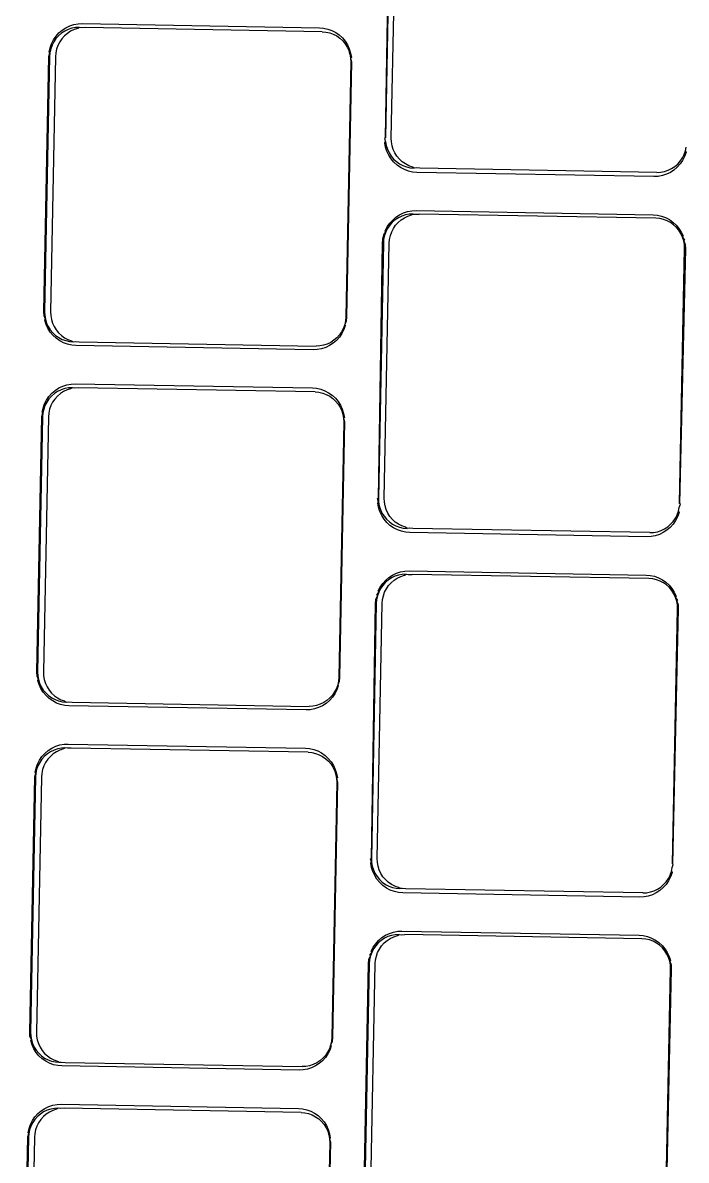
# Model space of a CAD drawing. Header units: millimetres. Extents: x 44692 to 174433, y -26273 to 14445.
# Drawn here: x 148797.2 to 148827.9, y -16441 to -16388.3 of the extents above; entities that cross this region are included whole.
import ezdxf

# ---------------------------------------------------------------- set-up
doc = ezdxf.new("R2010")
doc.units = ezdxf.units.MM
doc.header["$LTSCALE"] = 100
doc.layers.add('Muebles', color=112, linetype='Continuous')

msp = doc.modelspace()

# ---------------------------------------------------------------- linework, layer by layer
at = {"layer": 'Muebles'}
for p, q in [((148814.187, -16381.853), (148813.957, -16393.658)), ((148813.957, -16393.658), (148814.152, -16381.866)), ((148814.23, -16393.663), (148814.46, -16381.858)), ((148798.854, -16388.799), (148799.006, -16388.668)), ((148799.12, -16388.717), (148798.971, -16388.814)), ((148799.006, -16388.668), (148799.174, -16388.559)), ((148799.28, -16388.64), (148799.12, -16388.717)), ((148799.174, -16388.559), (148799.355, -16388.472)), ((148799.393, -16388.722), (148799.244, -16388.819)), ((148799.448, -16388.585), (148799.28, -16388.64)), ((148799.355, -16388.472), (148799.544, -16388.411)), ((148799.553, -16388.645), (148799.393, -16388.722)), ((148799.622, -16388.553), (148799.448, -16388.585)), ((148799.544, -16388.411), (148799.74, -16388.375)), ((148799.721, -16388.59), (148799.553, -16388.645)), ((148799.799, -16388.545), (148799.622, -16388.553)), ((148799.799, -16388.545), (148799.721, -16388.59)), ((148799.74, -16388.375), (148799.934, -16388.365)), ((148799.896, -16388.558), (148799.799, -16388.545)), ((148800.072, -16388.55), (148799.896, -16388.558)), ((148799.934, -16388.365), (148810.905, -16388.559)), ((148811.033, -16388.743), (148800.072, -16388.55)), ((148810.905, -16388.559), (148811.098, -16388.575)), ((148811.098, -16388.575), (148811.292, -16388.618)), ((148811.292, -16388.618), (148811.48, -16388.686)), ((148811.48, -16388.686), (148811.657, -16388.779)), ((148798.513, -16389.296), (148798.605, -16389.116)), ((148798.615, -16389.211), (148798.534, -16389.371)), ((148798.605, -16389.116), (148798.719, -16388.949)), ((148798.716, -16389.063), (148798.615, -16389.211)), ((148798.836, -16388.93), (148798.716, -16389.063)), ((148798.719, -16388.949), (148798.854, -16388.799)), ((148798.888, -16389.216), (148798.807, -16389.375)), ((148798.971, -16388.814), (148798.836, -16388.93)), ((148798.989, -16389.068), (148798.888, -16389.216)), ((148799.109, -16388.935), (148798.989, -16389.068)), ((148799.244, -16388.819), (148799.109, -16388.935)), ((148811.033, -16388.743), (148811.209, -16388.758)), ((148811.209, -16388.758), (148811.382, -16388.796)), ((148811.382, -16388.796), (148811.548, -16388.857)), ((148811.548, -16388.857), (148811.705, -16388.939)), ((148811.657, -16388.779), (148811.82, -16388.894)), ((148811.705, -16388.939), (148811.85, -16389.041)), ((148811.82, -16388.894), (148811.967, -16389.03)), ((148811.85, -16389.041), (148811.981, -16389.162)), ((148811.967, -16389.03), (148812.096, -16389.185)), ((148811.981, -16389.162), (148812.094, -16389.299)), ((148812.096, -16389.185), (148812.204, -16389.356)), ((148798.386, -16389.882), (148798.436, -16389.715)), ((148798.402, -16389.686), (148798.445, -16389.487)), ((148798.436, -16389.715), (148798.402, -16389.686)), ((148798.436, -16389.715), (148798.421, -16389.894)), ((148798.474, -16389.54), (148798.436, -16389.715)), ((148798.445, -16389.487), (148798.513, -16389.296)), ((148798.534, -16389.371), (148798.474, -16389.54)), ((148798.709, -16389.72), (148798.694, -16389.899)), ((148798.747, -16389.544), (148798.709, -16389.72)), ((148798.807, -16389.375), (148798.747, -16389.544)), ((148812.094, -16389.299), (148812.19, -16389.45)), ((148812.19, -16389.45), (148812.265, -16389.613)), ((148812.204, -16389.356), (148812.288, -16389.539)), ((148812.265, -16389.613), (148812.318, -16389.784)), ((148812.288, -16389.539), (148812.349, -16389.733)), ((148812.318, -16389.784), (148812.349, -16389.961)), ((148812.349, -16389.733), (148812.384, -16389.932)), ((148798.156, -16401.699), (148798.386, -16389.882)), ((148798.421, -16389.894), (148798.191, -16401.7)), ((148798.694, -16389.899), (148798.464, -16401.704)), ((148812.358, -16390.14), (148812.127, -16401.945)), ((148812.393, -16390.129), (148812.162, -16401.947)), ((148812.384, -16389.932), (148812.349, -16389.961)), ((148812.349, -16389.961), (148812.358, -16390.14)), ((148812.349, -16389.961), (148812.393, -16390.129)), ((148813.957, -16393.658), (148813.922, -16393.683)), ((148813.922, -16393.683), (148813.965, -16393.838)), ((148813.931, -16393.88), (148813.965, -16393.838)), ((148813.966, -16394.08), (148813.931, -16393.88)), ((148813.965, -16393.838), (148813.996, -16394.014)), ((148814.238, -16393.842), (148814.23, -16393.663)), ((148814.269, -16394.019), (148814.238, -16393.842)), ((148814.026, -16394.274), (148813.966, -16394.08)), ((148813.996, -16394.014), (148814.05, -16394.185)), ((148814.111, -16394.457), (148814.026, -16394.274)), ((148814.05, -16394.185), (148814.125, -16394.348)), ((148814.219, -16394.628), (148814.111, -16394.457)), ((148814.125, -16394.348), (148814.22, -16394.499)), ((148814.22, -16394.499), (148814.334, -16394.636)), ((148814.323, -16394.19), (148814.269, -16394.019)), ((148814.398, -16394.353), (148814.323, -16394.19)), ((148814.493, -16394.504), (148814.398, -16394.353)), ((148814.607, -16394.641), (148814.493, -16394.504)), ((148827.7, -16394.587), (148827.781, -16394.428)), ((148827.801, -16394.517), (148827.709, -16394.697)), ((148827.781, -16394.428), (148827.841, -16394.259)), ((148827.871, -16394.32), (148827.801, -16394.517)), ((148827.841, -16394.259), (148827.879, -16394.083)), ((148827.841, -16394.259), (148827.871, -16394.32)), ((148814.347, -16394.782), (148814.219, -16394.628)), ((148814.334, -16394.636), (148814.465, -16394.757)), ((148814.494, -16394.919), (148814.347, -16394.782)), ((148814.465, -16394.757), (148814.61, -16394.859)), ((148814.658, -16395.034), (148814.494, -16394.919)), ((148814.738, -16394.762), (148814.607, -16394.641)), ((148814.61, -16394.859), (148814.767, -16394.942)), ((148814.835, -16395.127), (148814.658, -16395.034)), ((148814.883, -16394.864), (148814.738, -16394.762)), ((148814.767, -16394.942), (148814.933, -16395.002)), ((148815.04, -16394.946), (148814.883, -16394.864)), ((148814.933, -16395.002), (148815.106, -16395.04)), ((148815.206, -16395.007), (148815.04, -16394.946)), ((148815.106, -16395.04), (148815.282, -16395.055)), ((148815.282, -16395.055), (148815.206, -16395.007)), ((148815.379, -16395.045), (148815.282, -16395.055)), ((148815.555, -16395.06), (148815.379, -16395.045)), ((148827.195, -16395.081), (148827.344, -16394.984)), ((148827.461, -16395.014), (148827.308, -16395.145)), ((148827.344, -16394.984), (148827.479, -16394.868)), ((148827.595, -16394.864), (148827.461, -16395.014)), ((148827.479, -16394.868), (148827.598, -16394.735)), ((148827.709, -16394.697), (148827.595, -16394.864)), ((148827.598, -16394.735), (148827.7, -16394.587)), ((148815.022, -16395.195), (148814.835, -16395.127)), ((148815.217, -16395.238), (148815.022, -16395.195)), ((148815.409, -16395.254), (148815.217, -16395.238)), ((148826.381, -16395.448), (148815.409, -16395.254)), ((148826.516, -16395.253), (148815.555, -16395.06)), ((148826.574, -16395.438), (148826.381, -16395.448)), ((148826.516, -16395.253), (148826.692, -16395.245)), ((148826.77, -16395.402), (148826.574, -16395.438)), ((148826.692, -16395.245), (148826.866, -16395.213)), ((148826.96, -16395.341), (148826.77, -16395.402)), ((148826.866, -16395.213), (148827.035, -16395.158)), ((148827.14, -16395.254), (148826.96, -16395.341)), ((148827.035, -16395.158), (148827.195, -16395.081)), ((148827.308, -16395.145), (148827.14, -16395.254)), ((148814.615, -16397.219), (148814.796, -16397.132)), ((148814.796, -16397.132), (148814.986, -16397.071)), ((148814.986, -16397.071), (148815.182, -16397.035)), ((148815.182, -16397.035), (148815.375, -16397.025)), ((148815.375, -16397.025), (148826.346, -16397.219)), ((148814.046, -16397.776), (148814.16, -16397.609)), ((148814.277, -16397.566), (148814.158, -16397.699)), ((148814.16, -16397.609), (148814.295, -16397.459)), ((148814.412, -16397.45), (148814.277, -16397.566)), ((148814.295, -16397.459), (148814.447, -16397.328)), ((148814.561, -16397.353), (148814.412, -16397.45)), ((148814.431, -16397.704), (148814.55, -16397.571)), ((148814.447, -16397.328), (148814.615, -16397.219)), ((148814.55, -16397.571), (148814.685, -16397.455)), ((148814.721, -16397.277), (148814.561, -16397.353)), ((148814.685, -16397.455), (148814.834, -16397.358)), ((148814.89, -16397.222), (148814.721, -16397.277)), ((148814.834, -16397.358), (148814.994, -16397.281)), ((148815.064, -16397.19), (148814.89, -16397.222)), ((148814.994, -16397.281), (148815.163, -16397.227)), ((148815.241, -16397.181), (148815.064, -16397.19)), ((148815.163, -16397.227), (148815.241, -16397.181)), ((148815.241, -16397.181), (148815.337, -16397.195)), ((148815.337, -16397.195), (148815.514, -16397.186)), ((148826.474, -16397.379), (148815.514, -16397.186)), ((148826.346, -16397.219), (148826.539, -16397.235)), ((148826.65, -16397.394), (148826.474, -16397.379)), ((148826.539, -16397.235), (148826.734, -16397.278)), ((148826.823, -16397.432), (148826.65, -16397.394)), ((148826.734, -16397.278), (148826.921, -16397.346)), ((148826.989, -16397.493), (148826.823, -16397.432)), ((148826.921, -16397.346), (148827.098, -16397.439)), ((148827.146, -16397.575), (148826.989, -16397.493)), ((148827.098, -16397.439), (148827.261, -16397.554)), ((148827.292, -16397.678), (148827.146, -16397.575)), ((148827.261, -16397.554), (148827.409, -16397.69)), ((148827.422, -16397.798), (148827.292, -16397.678)), ((148813.844, -16398.346), (148813.886, -16398.147)), ((148813.915, -16398.176), (148813.877, -16398.351)), ((148813.886, -16398.147), (148813.975, -16398.007)), ((148813.975, -16398.007), (148813.915, -16398.176)), ((148813.954, -16397.956), (148814.046, -16397.776)), ((148813.975, -16398.007), (148813.954, -16397.956)), ((148814.057, -16397.847), (148813.975, -16398.007)), ((148814.158, -16397.699), (148814.057, -16397.847)), ((148814.15, -16398.356), (148814.188, -16398.181)), ((148814.188, -16398.181), (148814.248, -16398.012)), ((148814.248, -16398.012), (148814.33, -16397.852)), ((148814.33, -16397.852), (148814.431, -16397.704)), ((148827.409, -16397.69), (148827.537, -16397.845)), ((148827.536, -16397.935), (148827.422, -16397.798)), ((148827.631, -16398.087), (148827.536, -16397.935)), ((148827.537, -16397.845), (148827.645, -16398.016)), ((148827.706, -16398.249), (148827.631, -16398.087)), ((148827.645, -16398.016), (148827.729, -16398.199)), ((148827.729, -16398.199), (148827.706, -16398.249)), ((148813.862, -16398.531), (148813.632, -16410.336)), ((148813.632, -16410.336), (148813.827, -16398.542)), ((148813.827, -16398.542), (148813.844, -16398.346)), ((148813.877, -16398.351), (148813.862, -16398.531)), ((148813.905, -16410.341), (148814.135, -16398.535)), ((148814.135, -16398.535), (148814.15, -16398.356)), ((148827.76, -16398.42), (148827.706, -16398.249)), ((148827.706, -16398.249), (148827.79, -16398.393)), ((148827.79, -16398.393), (148827.76, -16398.42)), ((148827.791, -16398.597), (148827.76, -16398.42)), ((148827.76, -16398.42), (148827.825, -16398.592)), ((148827.799, -16398.776), (148827.791, -16398.597)), ((148827.825, -16398.592), (148827.834, -16398.789)), ((148827.569, -16410.582), (148827.799, -16398.776)), ((148827.834, -16398.789), (148827.569, -16410.582)), ((148798.164, -16401.896), (148798.156, -16401.699)), ((148798.23, -16402.056), (148798.164, -16401.896)), ((148798.191, -16401.7), (148798.199, -16401.879)), ((148798.199, -16401.879), (148798.23, -16402.056)), ((148798.464, -16401.704), (148798.472, -16401.884)), ((148798.472, -16401.884), (148798.503, -16402.061)), ((148798.199, -16402.096), (148798.23, -16402.056)), ((148798.26, -16402.29), (148798.199, -16402.096)), ((148798.23, -16402.056), (148798.283, -16402.227)), ((148798.345, -16402.473), (148798.26, -16402.29)), ((148798.283, -16402.227), (148798.358, -16402.389)), ((148798.358, -16402.389), (148798.454, -16402.541)), ((148798.503, -16402.061), (148798.556, -16402.232)), ((148798.556, -16402.232), (148798.631, -16402.394)), ((148798.631, -16402.394), (148798.727, -16402.545)), ((148812.074, -16402.3), (148812.014, -16402.469)), ((148812.103, -16402.342), (148812.035, -16402.533)), ((148812.112, -16402.125), (148812.074, -16402.3)), ((148812.146, -16402.143), (148812.074, -16402.3)), ((148812.074, -16402.3), (148812.103, -16402.342)), ((148812.127, -16401.945), (148812.112, -16402.125)), ((148812.162, -16401.947), (148812.146, -16402.143)), ((148798.452, -16402.644), (148798.345, -16402.473)), ((148798.581, -16402.798), (148798.452, -16402.644)), ((148798.454, -16402.541), (148798.568, -16402.678)), ((148798.568, -16402.678), (148798.698, -16402.798)), ((148798.728, -16402.935), (148798.581, -16402.798)), ((148798.698, -16402.798), (148798.843, -16402.901)), ((148798.727, -16402.545), (148798.841, -16402.682)), ((148798.892, -16403.05), (148798.728, -16402.935)), ((148798.841, -16402.682), (148798.971, -16402.803)), ((148798.843, -16402.901), (148799, -16402.983)), ((148798.971, -16402.803), (148799.116, -16402.906)), ((148799.116, -16402.906), (148799.273, -16402.988)), ((148811.713, -16402.91), (148811.577, -16403.026)), ((148811.829, -16402.88), (148811.695, -16403.03)), ((148811.832, -16402.777), (148811.713, -16402.91)), ((148811.943, -16402.713), (148811.829, -16402.88)), ((148811.933, -16402.629), (148811.832, -16402.777)), ((148812.014, -16402.469), (148811.933, -16402.629)), ((148812.035, -16402.533), (148811.943, -16402.713)), ((148799.069, -16403.143), (148798.892, -16403.05)), ((148799, -16402.983), (148799.167, -16403.044)), ((148799.256, -16403.211), (148799.069, -16403.143)), ((148799.167, -16403.044), (148799.339, -16403.082)), ((148799.45, -16403.254), (148799.256, -16403.211)), ((148799.273, -16402.988), (148799.44, -16403.049)), ((148799.339, -16403.082), (148799.515, -16403.097)), ((148799.44, -16403.049), (148799.515, -16403.097)), ((148799.643, -16403.27), (148799.45, -16403.254)), ((148799.515, -16403.097), (148799.612, -16403.087)), ((148799.612, -16403.087), (148799.789, -16403.102)), ((148810.615, -16403.464), (148799.643, -16403.27)), ((148799.789, -16403.102), (148810.749, -16403.295)), ((148810.808, -16403.454), (148810.615, -16403.464)), ((148810.926, -16403.286), (148810.749, -16403.295)), ((148811.004, -16403.418), (148810.808, -16403.454)), ((148811.1, -16403.254), (148810.926, -16403.286)), ((148811.194, -16403.357), (148811.004, -16403.418)), ((148811.268, -16403.199), (148811.1, -16403.254)), ((148811.374, -16403.27), (148811.194, -16403.357)), ((148811.428, -16403.123), (148811.268, -16403.199)), ((148811.542, -16403.161), (148811.374, -16403.27)), ((148811.577, -16403.026), (148811.428, -16403.123)), ((148811.695, -16403.03), (148811.542, -16403.161)), ((148799.219, -16405.087), (148799.415, -16405.051)), ((148799.415, -16405.051), (148799.609, -16405.041)), ((148799.609, -16405.041), (148810.58, -16405.235)), ((148798.394, -16405.625), (148798.529, -16405.475)), ((148798.646, -16405.492), (148798.51, -16405.608)), ((148798.529, -16405.475), (148798.681, -16405.344)), ((148798.795, -16405.395), (148798.646, -16405.492)), ((148798.681, -16405.344), (148798.849, -16405.235)), ((148798.919, -16405.497), (148798.783, -16405.613)), ((148798.955, -16405.318), (148798.795, -16405.395)), ((148798.849, -16405.235), (148799.03, -16405.148)), ((148799.068, -16405.399), (148798.919, -16405.497)), ((148799.123, -16405.263), (148798.955, -16405.318)), ((148799.03, -16405.148), (148799.219, -16405.087)), ((148799.228, -16405.323), (148799.068, -16405.399)), ((148799.297, -16405.231), (148799.123, -16405.263)), ((148799.396, -16405.268), (148799.228, -16405.323)), ((148799.474, -16405.223), (148799.297, -16405.231)), ((148799.474, -16405.223), (148799.396, -16405.268)), ((148799.57, -16405.236), (148799.474, -16405.223)), ((148799.747, -16405.227), (148799.57, -16405.236)), ((148810.708, -16405.421), (148799.747, -16405.227)), ((148810.58, -16405.235), (148810.773, -16405.251)), ((148810.708, -16405.421), (148810.884, -16405.436)), ((148810.773, -16405.251), (148810.967, -16405.294)), ((148810.884, -16405.436), (148811.056, -16405.474)), ((148810.967, -16405.294), (148811.155, -16405.362)), ((148811.056, -16405.474), (148811.223, -16405.534)), ((148811.155, -16405.362), (148811.332, -16405.455)), ((148811.223, -16405.534), (148811.38, -16405.617)), ((148811.332, -16405.455), (148811.495, -16405.57)), ((148811.495, -16405.57), (148811.642, -16405.706)), ((148798.12, -16406.163), (148798.188, -16405.972)), ((148798.209, -16406.048), (148798.149, -16406.217)), ((148798.188, -16405.972), (148798.28, -16405.792)), ((148798.29, -16405.889), (148798.209, -16406.048)), ((148798.28, -16405.792), (148798.394, -16405.625)), ((148798.391, -16405.741), (148798.29, -16405.889)), ((148798.51, -16405.608), (148798.391, -16405.741)), ((148798.482, -16406.053), (148798.422, -16406.222)), ((148798.563, -16405.893), (148798.482, -16406.053)), ((148798.664, -16405.746), (148798.563, -16405.893)), ((148798.783, -16405.613), (148798.664, -16405.746)), ((148811.38, -16405.617), (148811.525, -16405.719)), ((148811.525, -16405.719), (148811.655, -16405.84)), ((148811.642, -16405.706), (148811.771, -16405.861)), ((148811.655, -16405.84), (148811.769, -16405.977)), ((148811.769, -16405.977), (148811.865, -16406.128)), ((148811.771, -16405.861), (148811.879, -16406.032)), ((148811.879, -16406.032), (148811.963, -16406.215)), ((148797.83, -16418.375), (148798.061, -16406.558)), ((148798.096, -16406.572), (148797.865, -16418.377)), ((148798.061, -16406.558), (148798.111, -16406.393)), ((148798.077, -16406.362), (148798.12, -16406.163)), ((148798.111, -16406.393), (148798.077, -16406.362)), ((148798.111, -16406.393), (148798.096, -16406.572)), ((148798.149, -16406.217), (148798.111, -16406.393)), ((148798.369, -16406.577), (148798.139, -16418.382)), ((148798.384, -16406.398), (148798.369, -16406.577)), ((148798.422, -16406.222), (148798.384, -16406.398)), ((148811.865, -16406.128), (148811.94, -16406.291)), ((148811.94, -16406.291), (148811.993, -16406.462)), ((148811.963, -16406.215), (148812.024, -16406.409)), ((148811.993, -16406.462), (148812.024, -16406.638)), ((148812.024, -16406.409), (148812.059, -16406.608)), ((148812.059, -16406.608), (148812.024, -16406.638)), ((148812.024, -16406.638), (148812.032, -16406.818)), ((148812.024, -16406.638), (148812.068, -16406.805)), ((148812.032, -16406.818), (148811.802, -16418.623)), ((148812.068, -16406.805), (148811.837, -16418.622)), ((148813.597, -16410.359), (148813.632, -16410.336)), ((148813.64, -16410.515), (148813.597, -16410.359)), ((148813.606, -16410.556), (148813.64, -16410.515)), ((148813.641, -16410.756), (148813.606, -16410.556)), ((148813.632, -16410.336), (148813.64, -16410.515)), ((148813.64, -16410.515), (148813.671, -16410.692)), ((148813.701, -16410.949), (148813.641, -16410.756)), ((148813.671, -16410.692), (148813.725, -16410.863)), ((148813.913, -16410.52), (148813.905, -16410.341)), ((148813.944, -16410.697), (148813.913, -16410.52)), ((148813.998, -16410.868), (148813.944, -16410.697)), ((148827.516, -16410.936), (148827.554, -16410.761)), ((148827.554, -16410.761), (148827.603, -16410.612)), ((148827.603, -16410.612), (148827.569, -16410.582)), ((148813.786, -16411.133), (148813.701, -16410.949)), ((148813.725, -16410.863), (148813.8, -16411.026)), ((148813.893, -16411.304), (148813.786, -16411.133)), ((148813.8, -16411.026), (148813.895, -16411.177)), ((148814.022, -16411.458), (148813.893, -16411.304)), ((148813.895, -16411.177), (148814.009, -16411.314)), ((148814.073, -16411.031), (148813.998, -16410.868)), ((148814.009, -16411.314), (148814.14, -16411.435)), ((148814.168, -16411.182), (148814.073, -16411.031)), ((148814.282, -16411.319), (148814.168, -16411.182)), ((148814.413, -16411.44), (148814.282, -16411.319)), ((148827.384, -16411.373), (148827.27, -16411.54)), ((148827.273, -16411.413), (148827.375, -16411.265)), ((148827.375, -16411.265), (148827.456, -16411.105)), ((148827.476, -16411.193), (148827.384, -16411.373)), ((148827.456, -16411.105), (148827.516, -16410.936)), ((148827.546, -16410.996), (148827.476, -16411.193)), ((148827.516, -16410.936), (148827.546, -16410.996)), ((148814.169, -16411.595), (148814.022, -16411.458)), ((148814.14, -16411.435), (148814.285, -16411.537)), ((148814.333, -16411.71), (148814.169, -16411.595)), ((148814.285, -16411.537), (148814.442, -16411.619)), ((148814.51, -16411.803), (148814.333, -16411.71)), ((148814.558, -16411.542), (148814.413, -16411.44)), ((148814.442, -16411.619), (148814.608, -16411.68)), ((148814.697, -16411.871), (148814.51, -16411.803)), ((148814.715, -16411.624), (148814.558, -16411.542)), ((148814.608, -16411.68), (148814.781, -16411.718)), ((148814.891, -16411.914), (148814.697, -16411.871)), ((148814.881, -16411.685), (148814.715, -16411.624)), ((148814.781, -16411.718), (148814.957, -16411.733)), ((148814.957, -16411.733), (148814.881, -16411.685)), ((148815.054, -16411.723), (148814.957, -16411.733)), ((148815.23, -16411.738), (148815.054, -16411.723)), ((148826.191, -16411.931), (148815.23, -16411.738)), ((148826.367, -16411.923), (148826.541, -16411.891)), ((148826.541, -16411.891), (148826.71, -16411.836)), ((148826.71, -16411.836), (148826.87, -16411.759)), ((148826.983, -16411.821), (148826.815, -16411.93)), ((148826.87, -16411.759), (148827.019, -16411.662)), ((148827.136, -16411.69), (148826.983, -16411.821)), ((148827.019, -16411.662), (148827.154, -16411.546)), ((148827.27, -16411.54), (148827.136, -16411.69)), ((148827.154, -16411.546), (148827.273, -16411.413)), ((148815.084, -16411.93), (148814.891, -16411.914)), ((148826.056, -16412.124), (148815.084, -16411.93)), ((148826.249, -16412.114), (148826.056, -16412.124)), ((148826.191, -16411.931), (148826.367, -16411.923)), ((148826.445, -16412.078), (148826.249, -16412.114)), ((148826.635, -16412.016), (148826.445, -16412.078)), ((148826.815, -16411.93), (148826.635, -16412.016)), ((148813.97, -16414.135), (148814.122, -16414.004)), ((148814.122, -16414.004), (148814.29, -16413.895)), ((148814.396, -16413.954), (148814.236, -16414.031)), ((148814.29, -16413.895), (148814.471, -16413.808)), ((148814.565, -16413.9), (148814.396, -16413.954)), ((148814.471, -16413.808), (148814.66, -16413.746)), ((148814.509, -16414.036), (148814.669, -16413.959)), ((148814.739, -16413.868), (148814.565, -16413.9)), ((148814.66, -16413.746), (148814.856, -16413.71)), ((148814.669, -16413.959), (148814.838, -16413.904)), ((148814.916, -16413.859), (148814.739, -16413.868)), ((148814.838, -16413.904), (148814.916, -16413.859)), ((148814.856, -16413.71), (148815.05, -16413.701)), ((148814.916, -16413.859), (148815.012, -16413.872)), ((148815.012, -16413.872), (148815.189, -16413.864)), ((148815.05, -16413.701), (148826.021, -16413.895)), ((148826.149, -16414.057), (148815.189, -16413.864)), ((148826.021, -16413.895), (148826.214, -16413.911)), ((148826.214, -16413.911), (148826.409, -16413.954)), ((148826.409, -16413.954), (148826.596, -16414.022)), ((148813.629, -16414.632), (148813.721, -16414.452)), ((148813.732, -16414.525), (148813.65, -16414.685)), ((148813.721, -16414.452), (148813.835, -16414.285)), ((148813.833, -16414.377), (148813.732, -16414.525)), ((148813.952, -16414.244), (148813.833, -16414.377)), ((148813.835, -16414.285), (148813.97, -16414.135)), ((148813.923, -16414.689), (148814.005, -16414.53)), ((148814.087, -16414.128), (148813.952, -16414.244)), ((148814.005, -16414.53), (148814.106, -16414.382)), ((148814.236, -16414.031), (148814.087, -16414.128)), ((148814.106, -16414.382), (148814.225, -16414.249)), ((148814.225, -16414.249), (148814.36, -16414.133)), ((148814.36, -16414.133), (148814.509, -16414.036)), ((148826.325, -16414.072), (148826.149, -16414.057)), ((148826.498, -16414.11), (148826.325, -16414.072)), ((148826.664, -16414.171), (148826.498, -16414.11)), ((148826.596, -16414.022), (148826.773, -16414.115)), ((148826.821, -16414.253), (148826.664, -16414.171)), ((148826.773, -16414.115), (148826.936, -16414.23)), ((148826.966, -16414.355), (148826.821, -16414.253)), ((148826.936, -16414.23), (148827.083, -16414.366)), ((148827.097, -16414.476), (148826.966, -16414.355)), ((148827.083, -16414.366), (148827.212, -16414.521)), ((148827.211, -16414.613), (148827.097, -16414.476)), ((148827.212, -16414.521), (148827.32, -16414.692)), ((148813.502, -16415.218), (148813.518, -16415.022)), ((148813.518, -16415.022), (148813.59, -16414.854)), ((148813.552, -16415.029), (148813.537, -16415.208)), ((148813.59, -16414.854), (148813.552, -16415.029)), ((148813.561, -16414.823), (148813.65, -16414.685)), ((148813.59, -16414.854), (148813.561, -16414.823)), ((148813.65, -16414.685), (148813.59, -16414.854)), ((148813.65, -16414.685), (148813.629, -16414.632)), ((148813.81, -16415.213), (148813.825, -16415.034)), ((148813.825, -16415.034), (148813.863, -16414.858)), ((148813.863, -16414.858), (148813.923, -16414.689)), ((148827.306, -16414.764), (148827.211, -16414.613)), ((148827.381, -16414.927), (148827.306, -16414.764)), ((148827.32, -16414.692), (148827.404, -16414.875)), ((148827.404, -16414.875), (148827.381, -16414.927)), ((148827.435, -16415.098), (148827.381, -16414.927)), ((148827.381, -16414.927), (148827.465, -16415.068)), ((148813.537, -16415.208), (148813.307, -16427.014)), ((148813.307, -16427.014), (148813.502, -16415.218)), ((148813.58, -16427.018), (148813.81, -16415.213)), ((148827.244, -16427.26), (148827.474, -16415.454)), ((148827.509, -16415.465), (148827.244, -16427.26)), ((148827.465, -16415.068), (148827.435, -16415.098)), ((148827.466, -16415.275), (148827.435, -16415.098)), ((148827.435, -16415.098), (148827.5, -16415.268)), ((148827.474, -16415.454), (148827.466, -16415.275)), ((148827.5, -16415.268), (148827.509, -16415.465)), ((148797.839, -16418.572), (148797.83, -16418.375)), ((148797.905, -16418.734), (148797.839, -16418.572)), ((148797.865, -16418.377), (148797.874, -16418.557)), ((148797.874, -16418.557), (148797.905, -16418.734)), ((148797.874, -16418.772), (148797.905, -16418.734)), ((148797.905, -16418.734), (148797.958, -16418.905)), ((148798.139, -16418.382), (148798.147, -16418.562)), ((148798.147, -16418.562), (148798.178, -16418.738)), ((148798.178, -16418.738), (148798.231, -16418.91)), ((148811.802, -16418.623), (148811.787, -16418.802)), ((148811.837, -16418.622), (148811.821, -16418.819)), ((148797.935, -16418.966), (148797.874, -16418.772)), ((148798.02, -16419.149), (148797.935, -16418.966)), ((148797.958, -16418.905), (148798.033, -16419.067)), ((148798.127, -16419.32), (148798.02, -16419.149)), ((148798.033, -16419.067), (148798.129, -16419.218)), ((148798.129, -16419.218), (148798.242, -16419.355)), ((148798.231, -16418.91), (148798.306, -16419.072)), ((148798.306, -16419.072), (148798.402, -16419.223)), ((148798.402, -16419.223), (148798.515, -16419.36)), ((148811.689, -16419.147), (148811.608, -16419.307)), ((148811.71, -16419.209), (148811.618, -16419.389)), ((148811.749, -16418.978), (148811.689, -16419.147)), ((148811.778, -16419.017), (148811.71, -16419.209)), ((148811.787, -16418.802), (148811.749, -16418.978)), ((148811.821, -16418.819), (148811.749, -16418.978)), ((148811.749, -16418.978), (148811.778, -16419.017)), ((148798.256, -16419.474), (148798.127, -16419.32)), ((148798.242, -16419.355), (148798.373, -16419.476)), ((148798.403, -16419.611), (148798.256, -16419.474)), ((148798.373, -16419.476), (148798.518, -16419.579)), ((148798.567, -16419.726), (148798.403, -16419.611)), ((148798.515, -16419.36), (148798.646, -16419.481)), ((148798.518, -16419.579), (148798.675, -16419.661)), ((148798.744, -16419.819), (148798.567, -16419.726)), ((148798.646, -16419.481), (148798.791, -16419.583)), ((148798.675, -16419.661), (148798.841, -16419.722)), ((148798.791, -16419.583), (148798.948, -16419.666)), ((148798.841, -16419.722), (148799.014, -16419.76)), ((148798.948, -16419.666), (148799.115, -16419.726)), ((148799.014, -16419.76), (148799.19, -16419.774)), ((148799.115, -16419.726), (148799.19, -16419.774)), ((148799.19, -16419.774), (148799.287, -16419.764)), ((148799.287, -16419.764), (148799.463, -16419.779)), ((148799.463, -16419.779), (148810.424, -16419.973)), ((148811.103, -16419.801), (148810.943, -16419.877)), ((148811.252, -16419.703), (148811.103, -16419.801)), ((148811.369, -16419.706), (148811.217, -16419.837)), ((148811.387, -16419.587), (148811.252, -16419.703)), ((148811.504, -16419.556), (148811.369, -16419.706)), ((148811.507, -16419.454), (148811.387, -16419.587)), ((148811.618, -16419.389), (148811.504, -16419.556)), ((148811.608, -16419.307), (148811.507, -16419.454)), ((148798.931, -16419.887), (148798.744, -16419.819)), ((148799.125, -16419.93), (148798.931, -16419.887)), ((148799.318, -16419.946), (148799.125, -16419.93)), ((148810.29, -16420.14), (148799.318, -16419.946)), ((148810.483, -16420.13), (148810.29, -16420.14)), ((148810.601, -16419.964), (148810.424, -16419.973)), ((148810.679, -16420.094), (148810.483, -16420.13)), ((148810.775, -16419.932), (148810.601, -16419.964)), ((148810.869, -16420.032), (148810.679, -16420.094)), ((148810.943, -16419.877), (148810.775, -16419.932)), ((148811.049, -16419.946), (148810.869, -16420.032)), ((148811.217, -16419.837), (148811.049, -16419.946)), ((148798.356, -16422.02), (148798.524, -16421.911)), ((148798.524, -16421.911), (148798.704, -16421.824)), ((148798.704, -16421.824), (148798.894, -16421.762)), ((148798.972, -16421.909), (148798.798, -16421.941)), ((148798.894, -16421.762), (148799.09, -16421.726)), ((148799.149, -16421.9), (148798.972, -16421.909)), ((148799.149, -16421.9), (148799.071, -16421.946)), ((148799.09, -16421.726), (148799.284, -16421.717)), ((148799.245, -16421.914), (148799.149, -16421.9)), ((148799.422, -16421.905), (148799.245, -16421.914)), ((148799.284, -16421.717), (148810.255, -16421.911)), ((148810.382, -16422.099), (148799.422, -16421.905)), ((148810.255, -16421.911), (148810.448, -16421.927)), ((148797.955, -16422.468), (148798.069, -16422.301)), ((148798.066, -16422.419), (148797.965, -16422.566)), ((148798.185, -16422.286), (148798.066, -16422.419)), ((148798.069, -16422.301), (148798.204, -16422.151)), ((148798.321, -16422.17), (148798.185, -16422.286)), ((148798.204, -16422.151), (148798.356, -16422.02)), ((148798.339, -16422.424), (148798.238, -16422.571)), ((148798.47, -16422.072), (148798.321, -16422.17)), ((148798.458, -16422.291), (148798.339, -16422.424)), ((148798.594, -16422.174), (148798.458, -16422.291)), ((148798.63, -16421.996), (148798.47, -16422.072)), ((148798.743, -16422.077), (148798.594, -16422.174)), ((148798.798, -16421.941), (148798.63, -16421.996)), ((148798.903, -16422.001), (148798.743, -16422.077)), ((148799.071, -16421.946), (148798.903, -16422.001)), ((148810.382, -16422.099), (148810.559, -16422.113)), ((148810.448, -16421.927), (148810.642, -16421.97)), ((148810.559, -16422.113), (148810.731, -16422.152)), ((148810.642, -16421.97), (148810.83, -16422.038)), ((148810.731, -16422.152), (148810.898, -16422.212)), ((148810.83, -16422.038), (148811.006, -16422.131)), ((148810.898, -16422.212), (148811.055, -16422.294)), ((148811.006, -16422.131), (148811.17, -16422.246)), ((148811.055, -16422.294), (148811.2, -16422.397)), ((148811.17, -16422.246), (148811.317, -16422.382)), ((148811.2, -16422.397), (148811.33, -16422.518)), ((148811.317, -16422.382), (148811.446, -16422.537)), ((148797.752, -16423.038), (148797.795, -16422.839)), ((148797.823, -16422.895), (148797.786, -16423.071)), ((148797.795, -16422.839), (148797.863, -16422.648)), ((148797.884, -16422.726), (148797.823, -16422.895)), ((148797.863, -16422.648), (148797.955, -16422.468)), ((148797.965, -16422.566), (148797.884, -16422.726)), ((148798.097, -16422.9), (148798.059, -16423.076)), ((148798.157, -16422.731), (148798.097, -16422.9)), ((148798.238, -16422.571), (148798.157, -16422.731)), ((148811.33, -16422.518), (148811.444, -16422.655)), ((148811.444, -16422.655), (148811.54, -16422.806)), ((148811.446, -16422.537), (148811.553, -16422.708)), ((148811.54, -16422.806), (148811.615, -16422.968)), ((148811.553, -16422.708), (148811.638, -16422.891)), ((148811.638, -16422.891), (148811.699, -16423.084)), ((148797.505, -16435.051), (148797.736, -16423.234)), ((148797.771, -16423.25), (148797.54, -16435.055)), ((148797.736, -16423.234), (148797.786, -16423.071)), ((148797.786, -16423.071), (148797.752, -16423.038)), ((148797.786, -16423.071), (148797.771, -16423.25)), ((148798.044, -16423.255), (148797.813, -16435.06)), ((148798.059, -16423.076), (148798.044, -16423.255)), ((148811.743, -16423.481), (148811.512, -16435.298)), ((148811.615, -16422.968), (148811.668, -16423.139)), ((148811.668, -16423.139), (148811.699, -16423.316)), ((148811.699, -16423.084), (148811.734, -16423.284)), ((148811.734, -16423.284), (148811.699, -16423.316)), ((148811.699, -16423.316), (148811.707, -16423.496)), ((148811.699, -16423.316), (148811.743, -16423.481)), ((148811.707, -16423.496), (148811.477, -16435.301)), ((148813.272, -16427.035), (148813.307, -16427.014)), ((148813.315, -16427.193), (148813.272, -16427.035)), ((148813.307, -16427.014), (148813.315, -16427.193)), ((148813.588, -16427.198), (148813.58, -16427.018)), ((148813.28, -16427.232), (148813.315, -16427.193)), ((148813.316, -16427.432), (148813.28, -16427.232)), ((148813.315, -16427.193), (148813.346, -16427.37)), ((148813.376, -16427.625), (148813.316, -16427.432)), ((148813.346, -16427.37), (148813.4, -16427.541)), ((148813.461, -16427.809), (148813.376, -16427.625)), ((148813.4, -16427.541), (148813.475, -16427.703)), ((148813.475, -16427.703), (148813.57, -16427.855)), ((148813.619, -16427.375), (148813.588, -16427.198)), ((148813.673, -16427.546), (148813.619, -16427.375)), ((148813.748, -16427.708), (148813.673, -16427.546)), ((148827.131, -16427.783), (148827.191, -16427.614)), ((148827.221, -16427.672), (148827.151, -16427.868)), ((148827.191, -16427.614), (148827.229, -16427.439)), ((148827.191, -16427.614), (148827.221, -16427.672)), ((148827.229, -16427.439), (148827.278, -16427.288)), ((148827.278, -16427.288), (148827.244, -16427.26)), ((148813.568, -16427.98), (148813.461, -16427.809)), ((148813.697, -16428.134), (148813.568, -16427.98)), ((148813.57, -16427.855), (148813.684, -16427.992)), ((148813.684, -16427.992), (148813.815, -16428.112)), ((148813.844, -16428.27), (148813.697, -16428.134)), ((148813.843, -16427.859), (148813.748, -16427.708)), ((148813.815, -16428.112), (148813.96, -16428.215)), ((148813.957, -16427.996), (148813.843, -16427.859)), ((148814.088, -16428.117), (148813.957, -16427.996)), ((148813.96, -16428.215), (148814.117, -16428.297)), ((148814.233, -16428.22), (148814.088, -16428.117)), ((148814.39, -16428.302), (148814.233, -16428.22)), ((148826.694, -16428.34), (148826.829, -16428.224)), ((148826.945, -16428.216), (148826.811, -16428.366)), ((148826.829, -16428.224), (148826.948, -16428.091)), ((148827.059, -16428.049), (148826.945, -16428.216)), ((148826.948, -16428.091), (148827.049, -16427.943)), ((148827.049, -16427.943), (148827.131, -16427.783)), ((148827.151, -16427.868), (148827.059, -16428.049)), ((148814.008, -16428.386), (148813.844, -16428.27)), ((148814.185, -16428.478), (148814.008, -16428.386)), ((148814.117, -16428.297), (148814.283, -16428.358)), ((148814.372, -16428.547), (148814.185, -16428.478)), ((148814.283, -16428.358), (148814.456, -16428.396)), ((148814.566, -16428.59), (148814.372, -16428.547)), ((148814.556, -16428.363), (148814.39, -16428.302)), ((148814.456, -16428.396), (148814.632, -16428.411)), ((148814.632, -16428.411), (148814.556, -16428.363)), ((148814.759, -16428.606), (148814.566, -16428.59)), ((148814.729, -16428.401), (148814.632, -16428.411)), ((148814.905, -16428.416), (148814.729, -16428.401)), ((148825.731, -16428.8), (148814.759, -16428.606)), ((148825.865, -16428.609), (148814.905, -16428.416)), ((148825.865, -16428.609), (148826.042, -16428.6)), ((148826.12, -16428.754), (148825.924, -16428.79)), ((148826.042, -16428.6), (148826.216, -16428.568)), ((148826.31, -16428.692), (148826.12, -16428.754)), ((148826.216, -16428.568), (148826.385, -16428.514)), ((148826.49, -16428.606), (148826.31, -16428.692)), ((148826.385, -16428.514), (148826.545, -16428.437)), ((148826.658, -16428.496), (148826.49, -16428.606)), ((148826.545, -16428.437), (148826.694, -16428.34)), ((148826.811, -16428.366), (148826.658, -16428.496)), ((148825.924, -16428.79), (148825.731, -16428.8)), ((148813.51, -16430.961), (148813.645, -16430.811)), ((148813.762, -16430.806), (148813.627, -16430.922)), ((148813.645, -16430.811), (148813.797, -16430.68)), ((148813.911, -16430.709), (148813.762, -16430.806)), ((148813.797, -16430.68), (148813.965, -16430.57)), ((148813.9, -16430.927), (148814.035, -16430.811)), ((148814.071, -16430.632), (148813.911, -16430.709)), ((148813.965, -16430.57), (148814.146, -16430.484)), ((148814.035, -16430.811), (148814.184, -16430.714)), ((148814.24, -16430.577), (148814.071, -16430.632)), ((148814.146, -16430.484), (148814.335, -16430.422)), ((148814.184, -16430.714), (148814.344, -16430.637)), ((148814.414, -16430.545), (148814.24, -16430.577)), ((148814.335, -16430.422), (148814.531, -16430.386)), ((148814.344, -16430.637), (148814.513, -16430.582)), ((148814.591, -16430.537), (148814.414, -16430.545)), ((148814.513, -16430.582), (148814.591, -16430.537)), ((148814.531, -16430.386), (148814.725, -16430.377)), ((148814.591, -16430.537), (148814.687, -16430.55)), ((148814.687, -16430.55), (148814.864, -16430.541)), ((148814.725, -16430.377), (148825.696, -16430.57)), ((148825.824, -16430.735), (148814.864, -16430.541)), ((148825.696, -16430.57), (148825.889, -16430.587)), ((148826, -16430.75), (148825.824, -16430.735)), ((148825.889, -16430.587), (148826.083, -16430.63)), ((148826.173, -16430.788), (148826, -16430.75)), ((148826.083, -16430.63), (148826.271, -16430.698)), ((148826.339, -16430.848), (148826.173, -16430.788)), ((148826.271, -16430.698), (148826.448, -16430.791)), ((148826.496, -16430.931), (148826.339, -16430.848)), ((148826.448, -16430.791), (148826.611, -16430.906)), ((148813.236, -16431.499), (148813.325, -16431.362)), ((148813.325, -16431.362), (148813.265, -16431.531)), ((148813.304, -16431.308), (148813.396, -16431.128)), ((148813.325, -16431.362), (148813.304, -16431.308)), ((148813.407, -16431.203), (148813.325, -16431.362)), ((148813.396, -16431.128), (148813.51, -16430.961)), ((148813.508, -16431.055), (148813.407, -16431.203)), ((148813.627, -16430.922), (148813.508, -16431.055)), ((148813.538, -16431.536), (148813.598, -16431.367)), ((148813.598, -16431.367), (148813.68, -16431.207)), ((148813.68, -16431.207), (148813.781, -16431.06)), ((148813.781, -16431.06), (148813.9, -16430.927)), ((148826.641, -16431.033), (148826.496, -16430.931)), ((148826.611, -16430.906), (148826.758, -16431.042)), ((148826.772, -16431.154), (148826.641, -16431.033)), ((148826.758, -16431.042), (148826.887, -16431.197)), ((148826.886, -16431.291), (148826.772, -16431.154)), ((148826.981, -16431.442), (148826.886, -16431.291)), ((148826.887, -16431.197), (148826.995, -16431.368)), ((148826.995, -16431.368), (148827.079, -16431.551)), ((148812.947, -16443.711), (148813.177, -16431.894)), ((148813.212, -16431.886), (148812.982, -16443.691)), ((148813.177, -16431.894), (148813.193, -16431.698)), ((148813.193, -16431.698), (148813.265, -16431.531)), ((148813.227, -16431.707), (148813.212, -16431.886)), ((148813.265, -16431.531), (148813.227, -16431.707)), ((148813.265, -16431.531), (148813.236, -16431.499)), ((148813.255, -16443.696), (148813.485, -16431.891)), ((148813.485, -16431.891), (148813.5, -16431.712)), ((148813.5, -16431.712), (148813.538, -16431.536)), ((148827.056, -16431.605), (148826.981, -16431.442)), ((148827.11, -16431.776), (148827.056, -16431.605)), ((148827.079, -16431.551), (148827.14, -16431.744)), ((148827.14, -16431.744), (148827.11, -16431.776)), ((148827.141, -16431.952), (148827.11, -16431.776)), ((148827.11, -16431.776), (148827.175, -16431.944)), ((148826.919, -16443.937), (148827.149, -16432.132)), ((148827.184, -16432.141), (148826.919, -16443.937)), ((148827.149, -16432.132), (148827.141, -16431.952)), ((148827.175, -16431.944), (148827.184, -16432.141)), ((148797.514, -16435.248), (148797.505, -16435.051)), ((148797.54, -16435.055), (148797.548, -16435.235)), ((148797.813, -16435.06), (148797.822, -16435.239)), ((148797.58, -16435.411), (148797.514, -16435.248)), ((148797.548, -16435.235), (148797.58, -16435.411)), ((148797.549, -16435.448), (148797.58, -16435.411)), ((148797.61, -16435.641), (148797.549, -16435.448)), ((148797.58, -16435.411), (148797.633, -16435.582)), ((148797.633, -16435.582), (148797.708, -16435.745)), ((148797.822, -16435.239), (148797.853, -16435.416)), ((148797.853, -16435.416), (148797.906, -16435.587)), ((148797.906, -16435.587), (148797.981, -16435.75)), ((148811.462, -16435.48), (148811.424, -16435.656)), ((148811.496, -16435.495), (148811.424, -16435.656)), ((148811.477, -16435.301), (148811.462, -16435.48)), ((148811.512, -16435.298), (148811.496, -16435.495)), ((148797.695, -16435.825), (148797.61, -16435.641)), ((148797.802, -16435.996), (148797.695, -16435.825)), ((148797.708, -16435.745), (148797.803, -16435.896)), ((148797.931, -16436.15), (148797.802, -16435.996)), ((148797.803, -16435.896), (148797.917, -16436.033)), ((148797.917, -16436.033), (148798.048, -16436.154)), ((148797.981, -16435.75), (148798.076, -16435.901)), ((148798.076, -16435.901), (148798.19, -16436.038)), ((148798.19, -16436.038), (148798.321, -16436.159)), ((148811.293, -16436.065), (148811.179, -16436.232)), ((148811.283, -16435.984), (148811.182, -16436.132)), ((148811.364, -16435.825), (148811.283, -16435.984)), ((148811.385, -16435.884), (148811.293, -16436.065)), ((148811.424, -16435.656), (148811.364, -16435.825)), ((148811.453, -16435.693), (148811.385, -16435.884)), ((148811.424, -16435.656), (148811.453, -16435.693)), ((148798.078, -16436.286), (148797.931, -16436.15)), ((148798.048, -16436.154), (148798.193, -16436.256)), ((148798.242, -16436.402), (148798.078, -16436.286)), ((148798.193, -16436.256), (148798.35, -16436.339)), ((148798.419, -16436.495), (148798.242, -16436.402)), ((148798.321, -16436.159), (148798.466, -16436.261)), ((148798.35, -16436.339), (148798.516, -16436.399)), ((148798.606, -16436.563), (148798.419, -16436.495)), ((148798.466, -16436.261), (148798.623, -16436.343)), ((148798.516, -16436.399), (148798.689, -16436.437)), ((148798.8, -16436.606), (148798.606, -16436.563)), ((148798.623, -16436.343), (148798.789, -16436.404)), ((148798.689, -16436.437), (148798.865, -16436.452)), ((148798.789, -16436.404), (148798.865, -16436.452)), ((148798.993, -16436.622), (148798.8, -16436.606)), ((148798.865, -16436.452), (148798.962, -16436.442)), ((148798.962, -16436.442), (148799.138, -16436.457)), ((148809.965, -16436.816), (148798.993, -16436.622)), ((148799.138, -16436.457), (148810.099, -16436.65)), ((148810.275, -16436.642), (148810.099, -16436.65)), ((148810.45, -16436.61), (148810.275, -16436.642)), ((148810.618, -16436.555), (148810.45, -16436.61)), ((148810.724, -16436.622), (148810.544, -16436.708)), ((148810.778, -16436.478), (148810.618, -16436.555)), ((148810.892, -16436.513), (148810.724, -16436.622)), ((148810.927, -16436.381), (148810.778, -16436.478)), ((148811.044, -16436.382), (148810.892, -16436.513)), ((148811.062, -16436.265), (148810.927, -16436.381)), ((148811.179, -16436.232), (148811.044, -16436.382)), ((148811.182, -16436.132), (148811.062, -16436.265)), ((148810.158, -16436.806), (148809.965, -16436.816)), ((148810.354, -16436.77), (148810.158, -16436.806)), ((148810.544, -16436.708), (148810.354, -16436.77)), ((148797.879, -16438.827), (148798.031, -16438.696)), ((148798.144, -16438.75), (148797.995, -16438.847)), ((148798.031, -16438.696), (148798.199, -16438.586)), ((148798.305, -16438.674), (148798.144, -16438.75)), ((148798.199, -16438.586), (148798.379, -16438.5)), ((148798.417, -16438.755), (148798.269, -16438.852)), ((148798.473, -16438.619), (148798.305, -16438.674)), ((148798.379, -16438.5), (148798.569, -16438.438)), ((148798.578, -16438.678), (148798.417, -16438.755)), ((148798.647, -16438.587), (148798.473, -16438.619)), ((148798.569, -16438.438), (148798.765, -16438.402)), ((148798.746, -16438.624), (148798.578, -16438.678)), ((148798.824, -16438.578), (148798.647, -16438.587)), ((148798.824, -16438.578), (148798.746, -16438.624)), ((148798.765, -16438.402), (148798.959, -16438.393)), ((148798.92, -16438.592), (148798.824, -16438.578)), ((148799.097, -16438.583), (148798.92, -16438.592)), ((148798.959, -16438.393), (148809.93, -16438.587)), ((148810.057, -16438.776), (148799.097, -16438.583)), ((148809.93, -16438.587), (148810.123, -16438.603)), ((148810.123, -16438.603), (148810.317, -16438.646)), ((148810.317, -16438.646), (148810.505, -16438.714)), ((148810.505, -16438.714), (148810.681, -16438.807)), ((148797.538, -16439.324), (148797.63, -16439.144)), ((148797.64, -16439.244), (148797.559, -16439.404)), ((148797.63, -16439.144), (148797.744, -16438.977)), ((148797.741, -16439.096), (148797.64, -16439.244)), ((148797.86, -16438.963), (148797.741, -16439.096)), ((148797.744, -16438.977), (148797.879, -16438.827)), ((148797.913, -16439.249), (148797.832, -16439.409)), ((148797.995, -16438.847), (148797.86, -16438.963)), ((148798.014, -16439.101), (148797.913, -16439.249)), ((148798.133, -16438.968), (148798.014, -16439.101)), ((148798.269, -16438.852), (148798.133, -16438.968)), ((148810.057, -16438.776), (148810.234, -16438.791)), ((148810.234, -16438.791), (148810.406, -16438.829)), ((148810.406, -16438.829), (148810.573, -16438.89)), ((148810.573, -16438.89), (148810.73, -16438.972)), ((148810.681, -16438.807), (148810.845, -16438.922)), ((148810.73, -16438.972), (148810.875, -16439.075)), ((148810.845, -16438.922), (148810.992, -16439.058)), ((148810.875, -16439.075), (148811.005, -16439.195)), ((148810.992, -16439.058), (148811.121, -16439.213)), ((148811.005, -16439.195), (148811.119, -16439.332)), ((148811.121, -16439.213), (148811.228, -16439.384)), ((148797.411, -16439.91), (148797.46, -16439.748)), ((148797.427, -16439.714), (148797.47, -16439.515)), ((148797.46, -16439.748), (148797.427, -16439.714)), ((148797.46, -16439.748), (148797.445, -16439.928)), ((148797.498, -16439.573), (148797.46, -16439.748)), ((148797.47, -16439.515), (148797.538, -16439.324)), ((148797.559, -16439.404), (148797.498, -16439.573)), ((148797.734, -16439.753), (148797.718, -16439.932)), ((148797.771, -16439.578), (148797.734, -16439.753)), ((148797.832, -16439.409), (148797.771, -16439.578)), ((148811.119, -16439.332), (148811.215, -16439.484)), ((148811.215, -16439.484), (148811.29, -16439.646)), ((148811.228, -16439.384), (148811.313, -16439.567)), ((148811.29, -16439.646), (148811.343, -16439.817)), ((148811.313, -16439.567), (148811.374, -16439.76)), ((148811.374, -16439.76), (148811.409, -16439.96)), ((148797.18, -16451.727), (148797.411, -16439.91)), ((148797.445, -16439.928), (148797.215, -16451.733)), ((148797.718, -16439.932), (148797.488, -16451.738)), ((148811.382, -16440.173), (148811.152, -16451.979)), ((148811.418, -16440.157), (148811.187, -16451.974)), ((148811.343, -16439.817), (148811.374, -16439.994)), ((148811.409, -16439.96), (148811.374, -16439.994)), ((148811.374, -16439.994), (148811.382, -16440.173)), ((148811.374, -16439.994), (148811.418, -16440.157))]:
    msp.add_line(p, q, dxfattribs=at)

doc.saveas('drawing.dxf')
